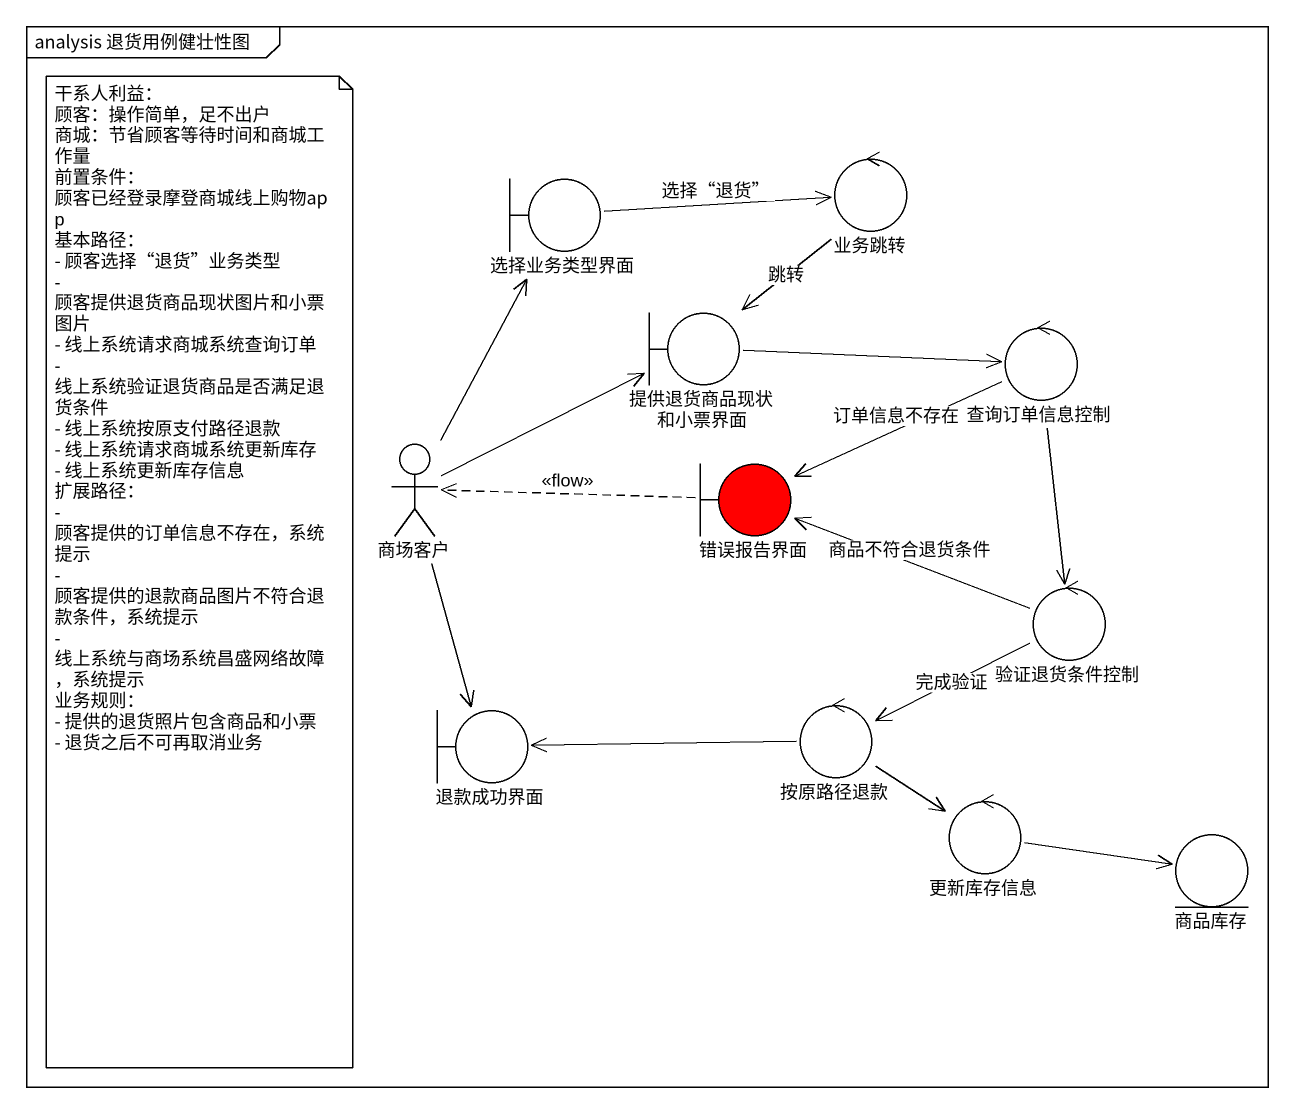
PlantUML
@startuml
mainframe analysis 退货用例健壮性图
boundary 选择业务类型界面
control 业务跳转
boundary 提供退货商品现状和小票界面
control 查询订单信息控制
actor 商场客户
boundary 错误报告界面 #FF0000
control 验证退货条件控制
boundary 退款成功界面
control 按原路径退款
control 更新库存信息
entity 商品库存
选择业务类型界面 -right-> 业务跳转 : 选择“退货”
业务跳转 --> 提供退货商品现状和小票界面 : 跳转
提供退货商品现状和小票界面 -right-> 查询订单信息控制
查询订单信息控制 -left-> 错误报告界面 : 订单信息不存在
查询订单信息控制 --> 验证退货条件控制
商场客户 -up-> 选择业务类型界面
商场客户 -right-> 提供退货商品现状和小票界面
商场客户 --> 退款成功界面
错误报告界面 .left.> 商场客户 : <<flow>>
验证退货条件控制 -left-> 错误报告界面 : 商品不符合退货条件
验证退货条件控制 -left-> 按原路径退款 : 完成验证
按原路径退款 -left-> 退款成功界面
按原路径退款 --> 更新库存信息
更新库存信息 -right-> 商品库存
note as N1
  干系人利益：
  顾客：操作简单，足不出户
  商城：节省顾客等待时间和商城工作量
  前置条件：
  顾客已经登录摩登商城线上购物app
  基本路径：
  - 顾客选择“退货”业务类型
  - 顾客提供退货商品现状图片和小票图片
  - 线上系统请求商城系统查询订单
  - 线上系统验证退货商品是否满足退货条件
  - 线上系统按原支付路径退款
  - 线上系统请求商城系统更新库存
  - 线上系统更新库存信息
  扩展路径：
  - 顾客提供的订单信息不存在，系统提示
  - 顾客提供的退款商品图片不符合退款条件，系统提示
  - 线上系统与商场系统昌盛网络故障，系统提示
  业务规则：
  - 提供的退货照片包含商品和小票
  - 退货之后不可再取消业务
end note
@enduml
